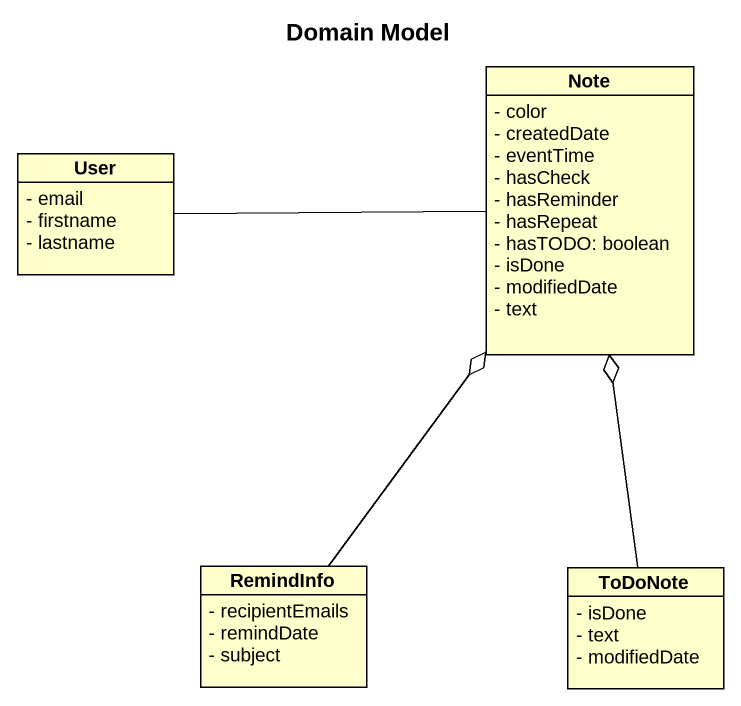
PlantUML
@startuml
title Domain Model
hide circle
hide empty members
skinparam classAttributeIconSize 0
class "Note" as Note_ {
  - color
  - createdDate
  - eventTime
  - hasCheck
  - hasReminder
  - hasRepeat
  - hasTODO: boolean
  - isDone
  - modifiedDate
  - text
}
class User {
  - email
  - firstname
  - lastname
}
class RemindInfo {
  - recipientEmails
  - remindDate
  - subject
}
class ToDoNote {
  - isDone
  - text
  - modifiedDate
}
User -right- Note_
RemindInfo -up-o Note_
ToDoNote -up-o Note_
@enduml
